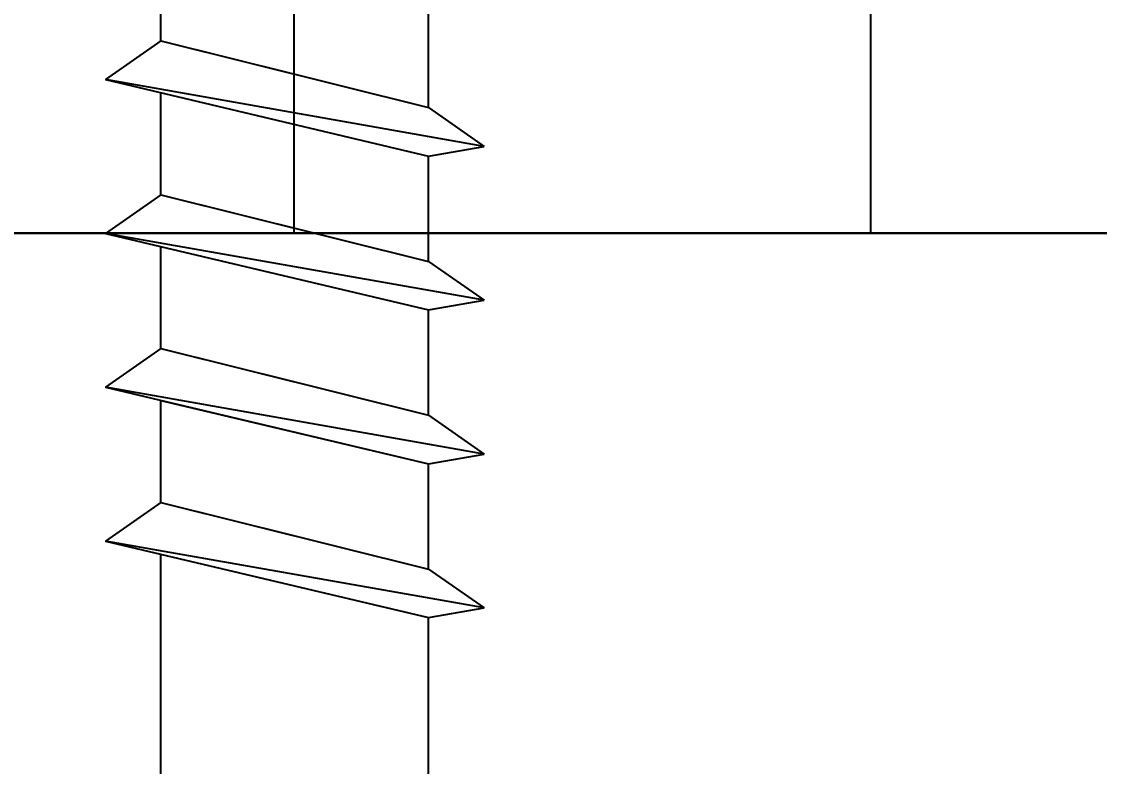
# Model space of a CAD drawing. Header units: inches. Extents: x -2661 to 42767, y -1222 to 9099.
# Drawn here: x -675.928 to -675.227, y 3381.482 to 3381.966 of the extents above; entities that cross this region are included whole.
import ezdxf
from ezdxf import colors
from ezdxf.entities.mleader import LeaderData, LeaderLine
from ezdxf.math import Vec2, Vec3

# ---------------------------------------------------------------- set-up
doc = ezdxf.new("R2010")
doc.units = ezdxf.units.IN
doc.header["$LTSCALE"] = 12
doc.header["$MEASUREMENT"] = 0
doc.layers.get('0').update_dxf_attribs({"linetype": 'CONTINUOUS'})
for name, color, linetype in [('S-ANNO-NOTE', 4, 'CONTINUOUS'), ('S-FASTENERS', 2, 'CONTINUOUS'), ('S-SIMPSON', 2, 'CONTINUOUS'), ('S-WOOD', 3, 'CONTINUOUS')]:
    doc.layers.add(name, color=color, linetype=linetype)
doc.styles.add('Arial', font='arial.ttf', dxfattribs={"width": 0.85})

# ---------------------------------------------------------------- blocks, each defined once
blk = doc.blocks.new('*U1284')
blk.add_lwpolyline([(1.5, -5.5), (0, -5.5), (0, 0), (1.5, 0)], close=True)
blk = doc.blocks.new('*U1147')
at = {"layer": 'S-WOOD'}
h = blk.add_hatch(dxfattribs=at)
h.set_pattern_fill('ANSI33', color=1, scale=3, angle=45, style=0)
h.set_pattern_definition([(90, (3.75, -8.375), (-0.75, 1e-16), []), (90, (4.125, -8), (-0.75, 1e-16), [0.375, -0.1875])])
h.paths.add_polyline_path([(5.25, -11.875), (0, -11.875), (0, 0), (5.25, 0)])
blk.add_lwpolyline([(5.25, -11.875), (0, -11.875), (0, 0), (5.25, 0)], close=True)
at = {"color": 4}
blk.add_lwpolyline([(0, 0), (5.25, 0), (5.25, -11.875), (0, -11.875)], close=True, dxfattribs=at)
blk = doc.blocks.new('SDS.25X6-f')
at = {"layer": 'S-SIMPSON'}
for p, q in [((0.087, -0.53156), (0.087, -2.75)), ((0.087, -0.53156), (0.087, -2.75)), ((-0.087, -0.536), (-0.087, -2.7912)), ((-0.087, -0.57493), (-0.087, -2.7912)), ((0.087, -2.68156), (0.087, -2.75)), ((0.087, -2.68156), (0.087, -2.75)), ((0.087, -2.68156), (0.087, -2.75)), ((0.087, -2.68156), (0.087, -2.75)), ((0.087, -2.68156), (0.087, -2.75)), ((0.087, -2.68156), (0.087, -2.75)), ((-0.087, -2.72493), (-0.087, -2.7912)), ((-0.087, -2.72493), (-0.087, -2.7912)), ((-0.087, -2.72493), (-0.087, -2.7912)), ((-0.087, -2.72493), (-0.087, -2.7912)), ((-0.087, -2.72493), (-0.087, -2.7912)), ((-0.087, -2.72493), (-0.087, -2.7912)), ((-0.087, -2.72493), (-0.087, -2.7912)), ((-0.087, -2.72493), (-0.087, -2.7912))]:
    blk.add_line(p, q, dxfattribs=at)
at = {"layer": 'S-SIMPSON', "color": 1}
for p, q in [((-0.123, -2.79972), (0.087, -2.75)), ((-0.123, -2.79972), (0.087, -2.75)), ((-0.123, -2.79972), (0.087, -2.75)), ((-0.123, -2.79972), (0.087, -2.75)), ((0.087, -2.75), (0.123, -2.75635)), ((0.087, -2.75), (0.123, -2.75635)), ((0.087, -2.75), (0.123, -2.75635)), ((0.087, -2.75), (0.123, -2.75635)), ((0.123, -2.75635), (-0.123, -2.79972)), ((0.123, -2.75635), (-0.123, -2.79972)), ((0.123, -2.75635), (-0.123, -2.79972)), ((0.123, -2.75635), (-0.123, -2.79972)), ((0.087, -2.78156), (0.123, -2.75635)), ((0.087, -2.78156), (0.123, -2.75635)), ((0.087, -2.78156), (0.123, -2.75635)), ((0.087, -2.78156), (0.123, -2.75635)), ((-0.087, -2.82493), (0.087, -2.78156)), ((-0.087, -2.82493), (0.087, -2.78156)), ((-0.087, -2.82493), (0.087, -2.78156)), ((-0.087, -2.82493), (0.087, -2.78156)), ((0.087, -2.78156), (0.087, -2.85)), ((0.087, -2.78156), (0.087, -2.85)), ((0.087, -2.78156), (0.087, -2.85)), ((0.087, -2.78156), (0.087, -2.85)), ((0.087, -2.78156), (0.087, -2.85)), ((0.087, -2.78156), (0.087, -2.85)), ((0.087, -2.78156), (0.087, -2.85)), ((0.087, -2.78156), (0.087, -2.85)), ((0.087, -2.78156), (0.087, -2.85)), ((0.087, -2.78156), (0.087, -2.85)), ((0.087, -2.78156), (0.087, -2.85)), ((0.087, -2.78156), (0.087, -2.85)), ((0.087, -2.78156), (0.087, -2.85)), ((0.087, -2.78156), (0.087, -2.85)), ((-0.087, -2.82493), (-0.123, -2.79972)), ((-0.087, -2.82493), (-0.123, -2.79972)), ((-0.087, -2.82493), (-0.123, -2.79972)), ((-0.087, -2.82493), (-0.123, -2.79972)), ((-0.087, -2.82493), (-0.123, -2.79972)), ((-0.087, -2.82493), (0, -2.80324)), ((-0.087, -2.82493), (-0.087, -2.8912)), ((-0.087, -2.82493), (-0.087, -2.8912)), ((-0.087, -2.82493), (-0.087, -2.8912)), ((-0.087, -2.82493), (-0.087, -2.8912)), ((-0.087, -2.82493), (-0.087, -2.8912)), ((-0.087, -2.82493), (-0.087, -2.8912)), ((-0.087, -2.82493), (-0.087, -2.8912)), ((-0.087, -2.82493), (-0.087, -2.8912)), ((-0.087, -2.82493), (-0.087, -2.8912)), ((-0.087, -2.82493), (-0.087, -2.8912)), ((-0.087, -2.82493), (-0.087, -2.8912)), ((-0.087, -2.82493), (-0.087, -2.8912)), ((-0.087, -2.82493), (-0.087, -2.8912)), ((-0.087, -2.82493), (-0.087, -2.8912)), ((-0.087, -2.82493), (-0.087, -2.8912)), ((-0.087, -2.82493), (-0.087, -2.8912)), ((-0.123, -2.89972), (0.087, -2.85)), ((-0.123, -2.89972), (0.087, -2.85)), ((-0.123, -2.89972), (0.087, -2.85)), ((-0.123, -2.89972), (0.087, -2.85)), ((-0.123, -2.89972), (0.087, -2.85)), ((-0.123, -2.89972), (0.087, -2.85)), ((-0.123, -2.89972), (0.087, -2.85)), ((-0.123, -2.89972), (0.087, -2.85)), ((-0.087, -2.8912), (0.087, -2.85)), ((0.087, -2.85), (0.123, -2.85635)), ((0.087, -2.85), (0.123, -2.85635)), ((0.087, -2.85), (0.123, -2.85635)), ((0.087, -2.85), (0.123, -2.85635)), ((0.087, -2.85), (0.123, -2.85635)), ((0.087, -2.85), (0.123, -2.85635)), ((0.087, -2.85), (0.123, -2.85635)), ((0.087, -2.85), (0.123, -2.85635)), ((0.087, -2.85), (0.123, -2.85635)), ((0.123, -2.85635), (-0.123, -2.89972)), ((0.123, -2.85635), (-0.123, -2.89972)), ((0.123, -2.85635), (-0.123, -2.89972)), ((0.123, -2.85635), (-0.123, -2.89972)), ((0.123, -2.85635), (-0.123, -2.89972)), ((0.123, -2.85635), (-0.123, -2.89972)), ((0.123, -2.85635), (-0.123, -2.89972)), ((0.123, -2.85635), (-0.123, -2.89972)), ((0.123, -2.85635), (-0.123, -2.89972)), ((0.087, -2.88156), (0.123, -2.85635)), ((0.087, -2.88156), (0.123, -2.85635)), ((0.087, -2.88156), (0.123, -2.85635)), ((0.087, -2.88156), (0.123, -2.85635)), ((0.087, -2.88156), (0.123, -2.85635)), ((0.087, -2.88156), (0.123, -2.85635)), ((0.087, -2.88156), (0.123, -2.85635)), ((0.087, -2.88156), (0.123, -2.85635)), ((0.087, -2.88156), (0.123, -2.85635)), ((-0.087, -2.92493), (0.087, -2.88156)), ((-0.087, -2.92493), (0.087, -2.88156)), ((-0.087, -2.92493), (0.087, -2.88156)), ((-0.087, -2.92493), (0.087, -2.88156)), ((-0.087, -2.92493), (0.087, -2.88156)), ((-0.087, -2.92493), (0.087, -2.88156)), ((-0.087, -2.92493), (0.087, -2.88156)), ((-0.087, -2.92493), (0.087, -2.88156)), ((-0.087, -2.92493), (0.087, -2.88156)), ((0.087, -2.88156), (0.087, -2.95)), ((0.087, -2.88156), (0.087, -2.95)), ((0.087, -2.88156), (0.087, -2.95)), ((0.087, -2.88156), (0.087, -2.95)), ((0.087, -2.88156), (0.087, -2.95)), ((0.087, -2.88156), (0.087, -2.95)), ((0.087, -2.88156), (0.087, -2.95)), ((0.087, -2.88156), (0.087, -2.95)), ((0.087, -2.88156), (0.087, -2.95)), ((0.087, -2.88156), (0.087, -2.95)), ((0.087, -2.88156), (0.087, -2.95)), ((0.087, -2.88156), (0.087, -2.95)), ((0.087, -2.88156), (0.087, -2.95)), ((0.087, -2.88156), (0.087, -2.95)), ((0.087, -2.88156), (0.087, -2.95)), ((0.087, -2.88156), (0.087, -2.95)), ((0.087, -2.88156), (0.087, -2.95)), ((0.087, -2.88156), (0.087, -2.95)), ((0.087, -2.88156), (0.087, -2.95)), ((0.087, -2.88156), (0.087, -2.95)), ((0.087, -2.88156), (0.087, -2.95)), ((-0.087, -2.92493), (-0.123, -2.89972)), ((-0.087, -2.92493), (-0.123, -2.89972)), ((-0.087, -2.92493), (-0.123, -2.89972)), ((-0.087, -2.92493), (-0.123, -2.89972)), ((-0.087, -2.92493), (-0.123, -2.89972)), ((-0.087, -2.92493), (-0.123, -2.89972)), ((-0.087, -2.92493), (-0.123, -2.89972)), ((-0.087, -2.92493), (-0.123, -2.89972)), ((-0.087, -2.92493), (-0.123, -2.89972)), ((-0.087, -2.92493), (-0.123, -2.89972)), ((-0.087, -2.92493), (-0.123, -2.89972)), ((-0.087, -2.92493), (-0.123, -2.89972)), ((-0.087, -2.92493), (-0.123, -2.89972)), ((-0.087, -2.92493), (0.01301, -2.9)), ((-0.087, -2.92493), (0.01301, -2.9)), ((-0.087, -2.92493), (0.01301, -2.9)), ((-0.087, -2.92493), (0, -2.90324)), ((-0.087, -2.92493), (-0.087, -2.9912)), ((-0.087, -2.92493), (-0.087, -2.9912)), ((-0.087, -2.92493), (-0.087, -2.9912)), ((-0.087, -2.92493), (-0.087, -2.9912)), ((-0.087, -2.92493), (-0.087, -2.9912)), ((-0.087, -2.92493), (-0.087, -2.9912)), ((-0.087, -2.92493), (-0.087, -2.9912)), ((-0.087, -2.92493), (-0.087, -2.9912)), ((-0.087, -2.92493), (-0.087, -2.9912)), ((-0.087, -2.92493), (-0.087, -2.9912)), ((-0.087, -2.92493), (-0.087, -2.9912)), ((-0.087, -2.92493), (-0.087, -2.9912)), ((-0.087, -2.92493), (-0.087, -2.9912)), ((-0.087, -2.92493), (-0.087, -2.9912)), ((-0.087, -2.92493), (-0.087, -2.9912)), ((-0.087, -2.92493), (-0.087, -2.9912)), ((-0.087, -2.92493), (-0.087, -2.9912)), ((-0.087, -2.92493), (-0.087, -2.9912)), ((-0.087, -2.92493), (-0.087, -2.9912)), ((-0.087, -2.92493), (-0.087, -2.9912)), ((-0.087, -2.92493), (-0.087, -2.9912)), ((-0.123, -2.99972), (0.087, -2.95)), ((-0.123, -2.99972), (0.087, -2.95)), ((-0.123, -2.99972), (0.087, -2.95)), ((-0.123, -2.99972), (0.087, -2.95)), ((-0.123, -2.99972), (0.087, -2.95)), ((-0.123, -2.99972), (0.087, -2.95)), ((-0.123, -2.99972), (0.087, -2.95)), ((-0.123, -2.99972), (0.087, -2.95)), ((-0.123, -2.99972), (0.087, -2.95)), ((-0.123, -2.99972), (0.087, -2.95)), ((-0.123, -2.99972), (0.087, -2.95)), ((-0.123, -2.99972), (0.087, -2.95)), ((0.123, -2.95635), (-0.123, -2.99972)), ((0.123, -2.95635), (-0.123, -2.99972)), ((0.123, -2.95635), (-0.123, -2.99972)), ((0.123, -2.95635), (-0.123, -2.99972)), ((0.123, -2.95635), (-0.123, -2.99972)), ((0.123, -2.95635), (-0.123, -2.99972)), ((0.123, -2.95635), (-0.123, -2.99972)), ((0.123, -2.95635), (-0.123, -2.99972)), ((0.123, -2.95635), (-0.123, -2.99972)), ((0.123, -2.95635), (-0.123, -2.99972)), ((0.123, -2.95635), (-0.123, -2.99972)), ((0.123, -2.95635), (-0.123, -2.99972)), ((0.087, -2.95), (0.123, -2.95635)), ((0.087, -2.95), (0.123, -2.95635)), ((0.087, -2.95), (0.123, -2.95635)), ((0.087, -2.95), (0.123, -2.95635)), ((0.087, -2.95), (0.123, -2.95635)), ((0.087, -2.95), (0.123, -2.95635)), ((0.087, -2.95), (0.123, -2.95635)), ((0.087, -2.95), (0.123, -2.95635)), ((0.087, -2.95), (0.123, -2.95635)), ((0.087, -2.95), (0.123, -2.95635)), ((0.087, -2.95), (0.123, -2.95635)), ((0.087, -2.95), (0.123, -2.95635)), ((0.087, -2.98156), (0.123, -2.95635)), ((0.087, -2.98156), (0.123, -2.95635)), ((0.087, -2.98156), (0.123, -2.95635)), ((0.087, -2.98156), (0.123, -2.95635)), ((0.087, -2.98156), (0.123, -2.95635)), ((0.087, -2.98156), (0.123, -2.95635)), ((0.087, -2.98156), (0.123, -2.95635)), ((0.087, -2.98156), (0.123, -2.95635)), ((0.087, -2.98156), (0.123, -2.95635)), ((0.087, -2.98156), (0.123, -2.95635)), ((0.087, -2.98156), (0.123, -2.95635)), ((0.087, -2.98156), (0.123, -2.95635)), ((-0.087, -3.02493), (0.087, -2.98156)), ((-0.087, -3.02493), (0.087, -2.98156)), ((-0.087, -3.02493), (0.087, -2.98156)), ((-0.087, -3.02493), (0.087, -2.98156)), ((-0.087, -3.02493), (0.087, -2.98156)), ((-0.087, -3.02493), (0.087, -2.98156)), ((-0.087, -3.02493), (0.087, -2.98156)), ((-0.087, -3.02493), (0.087, -2.98156)), ((-0.087, -3.02493), (0.087, -2.98156)), ((-0.087, -3.02493), (0.087, -2.98156)), ((-0.087, -3.02493), (0.087, -2.98156)), ((-0.087, -3.02493), (0.087, -2.98156)), ((0.087, -2.98156), (0.087, -3.05)), ((0.087, -2.98156), (0.087, -3.05)), ((0.087, -2.98156), (0.087, -3.05)), ((0.087, -2.98156), (0.087, -3.05)), ((0.087, -2.98156), (0.087, -3.05)), ((0.087, -2.98156), (0.087, -3.05)), ((0.087, -2.98156), (0.087, -3.05)), ((0.087, -2.98156), (0.087, -3.05)), ((0.087, -2.98156), (0.087, -3.05)), ((0.087, -2.98156), (0.087, -3.05)), ((0.087, -2.98156), (0.087, -3.05)), ((0.087, -2.98156), (0.087, -3.05)), ((0.087, -2.98156), (0.087, -3.05)), ((0.087, -2.98156), (0.087, -3.05)), ((0.087, -2.98156), (0.087, -3.05)), ((0.087, -2.98156), (0.087, -3.05)), ((0.087, -2.98156), (0.087, -3.05)), ((0.087, -2.98156), (0.087, -3.05)), ((0.087, -2.98156), (0.087, -3.05)), ((0.087, -2.98156), (0.087, -3.05)), ((0.087, -2.98156), (0.087, -3.05)), ((0.087, -2.98156), (0.087, -3.05)), ((0.087, -2.98156), (0.087, -3.05)), ((0.087, -2.98156), (0.087, -3.05)), ((0.087, -2.98156), (0.087, -3.05)), ((-0.087, -3.02493), (-0.123, -2.99972)), ((-0.087, -3.02493), (-0.123, -2.99972)), ((-0.087, -3.02493), (-0.123, -2.99972)), ((-0.087, -3.02493), (-0.123, -2.99972)), ((-0.087, -3.02493), (-0.123, -2.99972)), ((-0.087, -3.02493), (-0.123, -2.99972)), ((-0.087, -3.02493), (-0.123, -2.99972)), ((-0.087, -3.02493), (-0.123, -2.99972)), ((-0.087, -3.02493), (-0.123, -2.99972)), ((-0.087, -3.02493), (-0.123, -2.99972)), ((-0.087, -3.02493), (-0.123, -2.99972)), ((-0.087, -3.02493), (-0.123, -2.99972)), ((-0.087, -3.02493), (-0.123, -2.99972)), ((-0.087, -3.02493), (-0.123, -2.99972)), ((-0.087, -3.02493), (-0.123, -2.99972)), ((-0.087, -3.02493), (0.01301, -3)), ((-0.087, -3.02493), (0.01301, -3)), ((-0.087, -3.02493), (0.01301, -3)), ((-0.087, -3.02493), (-0.087, -3.0912)), ((-0.087, -3.02493), (-0.087, -3.0912)), ((-0.087, -3.02493), (-0.087, -3.0912)), ((-0.087, -3.02493), (-0.087, -3.0912)), ((-0.087, -3.02493), (-0.087, -3.0912)), ((-0.087, -3.02493), (-0.087, -3.0912)), ((-0.087, -3.02493), (-0.087, -3.0912)), ((-0.087, -3.02493), (-0.087, -3.0912)), ((-0.087, -3.02493), (-0.087, -3.0912)), ((-0.087, -3.02493), (-0.087, -3.0912)), ((-0.087, -3.02493), (-0.087, -3.0912)), ((-0.087, -3.02493), (-0.087, -3.0912)), ((-0.087, -3.02493), (-0.087, -3.0912)), ((-0.087, -3.02493), (-0.087, -3.0912)), ((-0.087, -3.02493), (-0.087, -3.0912)), ((-0.087, -3.02493), (-0.087, -3.0912)), ((-0.087, -3.02493), (-0.087, -3.0912)), ((-0.087, -3.02493), (-0.087, -3.0912)), ((-0.087, -3.02493), (-0.087, -3.0912)), ((-0.087, -3.02493), (-0.087, -3.0912)), ((-0.087, -3.02493), (-0.087, -3.0912)), ((-0.087, -3.02493), (-0.087, -3.0912)), ((-0.087, -3.02493), (-0.087, -3.0912)), ((-0.087, -3.02493), (-0.087, -3.0912)), ((-0.087, -3.02493), (-0.087, -3.0912)), ((-0.123, -3.09972), (0.087, -3.05)), ((-0.123, -3.09972), (0.087, -3.05)), ((-0.123, -3.09972), (0.087, -3.05)), ((-0.123, -3.09972), (0.087, -3.05)), ((-0.123, -3.09972), (0.087, -3.05)), ((-0.123, -3.09972), (0.087, -3.05)), ((-0.123, -3.09972), (0.087, -3.05)), ((-0.123, -3.09972), (0.087, -3.05)), ((-0.123, -3.09972), (0.087, -3.05)), ((-0.123, -3.09972), (0.087, -3.05)), ((-0.123, -3.09972), (0.087, -3.05)), ((-0.123, -3.09972), (0.087, -3.05)), ((-0.123, -3.09972), (0.087, -3.05)), ((-0.123, -3.09972), (0.087, -3.05)), ((-0.123, -3.09972), (0.087, -3.05)), ((-0.123, -3.09972), (0.087, -3.05)), ((-0.123, -3.09972), (0.087, -3.05)), ((-0.123, -3.09972), (0.087, -3.05)), ((-0.123, -3.09972), (0.087, -3.05)), ((0.087, -3.05), (0.123, -3.05635)), ((0.087, -3.05), (0.123, -3.05635)), ((0.087, -3.05), (0.123, -3.05635)), ((0.087, -3.05), (0.123, -3.05635)), ((0.087, -3.05), (0.123, -3.05635)), ((0.087, -3.05), (0.123, -3.05635)), ((0.087, -3.05), (0.123, -3.05635)), ((0.087, -3.05), (0.123, -3.05635)), ((0.087, -3.05), (0.123, -3.05635)), ((0.087, -3.05), (0.123, -3.05635)), ((0.087, -3.05), (0.123, -3.05635)), ((0.087, -3.05), (0.123, -3.05635)), ((0.087, -3.05), (0.123, -3.05635)), ((0.087, -3.05), (0.123, -3.05635)), ((0.087, -3.05), (0.123, -3.05635)), ((0.087, -3.05), (0.123, -3.05635)), ((0.087, -3.05), (0.123, -3.05635)), ((0.087, -3.05), (0.123, -3.05635)), ((0.087, -3.05), (0.123, -3.05635)), ((0.123, -3.05635), (-0.123, -3.09972)), ((0.123, -3.05635), (-0.123, -3.09972)), ((0.123, -3.05635), (-0.123, -3.09972)), ((0.123, -3.05635), (-0.123, -3.09972)), ((0.123, -3.05635), (-0.123, -3.09972)), ((0.123, -3.05635), (-0.123, -3.09972)), ((0.123, -3.05635), (-0.123, -3.09972)), ((0.123, -3.05635), (-0.123, -3.09972)), ((0.123, -3.05635), (-0.123, -3.09972)), ((0.123, -3.05635), (-0.123, -3.09972)), ((0.123, -3.05635), (-0.123, -3.09972)), ((0.123, -3.05635), (-0.123, -3.09972)), ((0.123, -3.05635), (-0.123, -3.09972)), ((0.123, -3.05635), (-0.123, -3.09972)), ((0.123, -3.05635), (-0.123, -3.09972)), ((0.123, -3.05635), (-0.123, -3.09972)), ((0.123, -3.05635), (-0.123, -3.09972)), ((0.123, -3.05635), (-0.123, -3.09972)), ((0.123, -3.05635), (-0.123, -3.09972)), ((0.087, -3.08156), (0.123, -3.05635)), ((0.087, -3.08156), (0.123, -3.05635)), ((0.087, -3.08156), (0.123, -3.05635)), ((0.087, -3.08156), (0.123, -3.05635)), ((0.087, -3.08156), (0.123, -3.05635)), ((0.087, -3.08156), (0.123, -3.05635)), ((0.087, -3.08156), (0.123, -3.05635)), ((0.087, -3.08156), (0.123, -3.05635)), ((0.087, -3.08156), (0.123, -3.05635)), ((0.087, -3.08156), (0.123, -3.05635)), ((0.087, -3.08156), (0.123, -3.05635)), ((0.087, -3.08156), (0.123, -3.05635)), ((0.087, -3.08156), (0.123, -3.05635)), ((0.087, -3.08156), (0.123, -3.05635)), ((0.087, -3.08156), (0.123, -3.05635)), ((0.087, -3.08156), (0.123, -3.05635)), ((0.087, -3.08156), (0.123, -3.05635)), ((0.087, -3.08156), (0.123, -3.05635)), ((0.087, -3.08156), (0.123, -3.05635)), ((-0.087, -3.12493), (0.087, -3.08156)), ((-0.087, -3.12493), (0.087, -3.08156)), ((-0.087, -3.12493), (0.087, -3.08156)), ((-0.087, -3.12493), (0.087, -3.08156)), ((-0.087, -3.12493), (0.087, -3.08156)), ((-0.087, -3.12493), (0.087, -3.08156)), ((-0.087, -3.12493), (0.087, -3.08156)), ((-0.087, -3.12493), (0.087, -3.08156)), ((-0.087, -3.12493), (0.087, -3.08156)), ((-0.087, -3.12493), (0.087, -3.08156)), ((-0.087, -3.12493), (0.087, -3.08156)), ((-0.087, -3.12493), (0.087, -3.08156)), ((-0.087, -3.12493), (0.087, -3.08156)), ((-0.087, -3.12493), (0.087, -3.08156)), ((-0.087, -3.12493), (0.087, -3.08156)), ((-0.087, -3.12493), (0.087, -3.08156)), ((-0.087, -3.12493), (0.087, -3.08156)), ((-0.087, -3.12493), (0.087, -3.08156)), ((-0.087, -3.12493), (0.087, -3.08156)), ((0.087, -3.08156), (0.087, -3.15)), ((0.087, -3.08156), (0.087, -3.15)), ((0.087, -3.08156), (0.087, -3.15)), ((0.087, -3.08156), (0.087, -3.15)), ((0.087, -3.08156), (0.087, -3.15)), ((0.087, -3.08156), (0.087, -3.15)), ((0.087, -3.08156), (0.087, -3.15)), ((0.087, -3.08156), (0.087, -3.15)), ((0.087, -3.08156), (0.087, -3.15)), ((0.087, -3.08156), (0.087, -3.15)), ((0.087, -3.08156), (0.087, -3.15)), ((0.087, -3.08156), (0.087, -3.15)), ((-0.087, -3.12493), (-0.123, -3.09972)), ((-0.087, -3.12493), (-0.123, -3.09972)), ((-0.087, -3.12493), (-0.123, -3.09972)), ((-0.087, -3.12493), (-0.123, -3.09972)), ((-0.087, -3.12493), (-0.123, -3.09972)), ((-0.087, -3.12493), (-0.123, -3.09972)), ((-0.087, -3.12493), (-0.123, -3.09972)), ((-0.087, -3.12493), (-0.123, -3.09972)), ((-0.087, -3.12493), (-0.123, -3.09972)), ((-0.087, -3.12493), (-0.123, -3.09972)), ((-0.087, -3.12493), (-0.123, -3.09972)), ((-0.087, -3.12493), (-0.123, -3.09972)), ((-0.087, -3.12493), (-0.123, -3.09972)), ((-0.087, -3.12493), (-0.123, -3.09972)), ((-0.087, -3.12493), (-0.123, -3.09972)), ((-0.087, -3.12493), (-0.123, -3.09972)), ((-0.087, -3.12493), (-0.123, -3.09972)), ((-0.087, -3.12493), (-0.123, -3.09972)), ((-0.087, -3.12493), (-0.123, -3.09972)), ((-0.087, -3.12493), (-0.123, -3.09972)), ((-0.087, -3.12493), (-0.123, -3.09972)), ((-0.087, -3.12493), (-0.123, -3.09972)), ((-0.087, -3.12493), (-0.123, -3.09972)), ((-0.087, -3.12493), (0, -3.10324)), ((-0.087, -3.12493), (0, -3.10324)), ((-0.087, -3.12493), (0, -3.10324)), ((-0.087, -3.12493), (0, -3.10324)), ((-0.087, -3.12493), (-0.087, -3.1912)), ((-0.087, -3.12493), (-0.087, -3.1912)), ((-0.087, -3.12493), (-0.087, -3.1912)), ((-0.087, -3.12493), (-0.087, -3.1912)), ((-0.087, -3.12493), (-0.087, -3.1912)), ((-0.087, -3.12493), (-0.087, -3.1912)), ((-0.087, -3.12493), (-0.087, -3.1912)), ((-0.087, -3.12493), (-0.087, -3.1912)), ((-0.087, -3.12493), (-0.087, -3.1912)), ((-0.087, -3.12493), (-0.087, -3.1912)), ((-0.087, -3.12493), (-0.087, -3.1912)), ((-0.087, -3.12493), (-0.087, -3.1912)), ((-0.087, -3.12493), (-0.087, -3.1912)), ((-0.087, -3.12493), (-0.087, -3.1912))]:
    blk.add_line(p, q, dxfattribs=at)
blk = doc.blocks.new('*U1812')
at = {"layer": 'S-FASTENERS'}
blk.add_blockref('SDS.25X6-f', (0, 0), dxfattribs=at)

msp = doc.modelspace()

# ---------------------------------------------------------------- block references
at = {"layer": 'S-FASTENERS', "xscale": -1, "rotation": 180}
msp.add_blockref('*U1812', (-675.75001, 3378.82855), dxfattribs=at)
at = {"layer": 'S-WOOD', "xscale": -1}
msp.add_blockref('*U1147', (-673.12501, 3393.70355), dxfattribs=at)
at = {"layer": 'S-WOOD', "xscale": -1, "rotation": 89.99999999999993}
msp.add_blockref('*U1284', (-678.50001, 3381.82855), dxfattribs=at)

# ---------------------------------------------------------------- leaders
at = {"layer": 'S-ANNO-NOTE'}
ml = msp.add_multileader_mtext('Standard', dxfattribs=at)
ml.set_content('\\A1;2x6 BLOCKING w/ ROOF E.N. PER PLAN, TYP.', color=256, style='Arial')
ml.set_leader_properties(color=2)
ml.build(insert=Vec2(0, 0))
ml.multileader.update_dxf_attribs({"dogleg_length": 0.36, "arrow_head_size": 1.3125, "scale": 12})
ctx = ml.context
ctx.base_point, ctx.scale, ctx.char_height, ctx.arrow_head_size, ctx.landing_gap_size, ctx.plane_origin = Vec3(-849.07767, 3376.8066), 12, 1.125, 1.3125, 0.75, Vec3(-831.79862, 3068.39983)
notes = []
notes.append((ctx, [(1, (1, 1, 0), (-850.57767, 3376.8066), (1, 0), 1.5, [(0, [(-857.41754, 3388.20328)], 0, [])])]))
ctx.mtext.insert, ctx.mtext.width, ctx.mtext.defined_height, ctx.mtext.flow_direction = Vec3(-848.32767, 3377.48038), 16.4747217, 2.68987, 5
ml = msp.add_multileader_mtext('Standard', dxfattribs=at)
ml.set_content('\\A1;1{\\H0.7x;\\S3#4;}"x FULL DEPTH LSL BLOCKING @48"O.C., w/ (3) 10d NAILS PER BLOCK, TYP.', color=4, style='Arial')
ml.set_leader_properties(color=2)
ml.build(insert=Vec2(0, 0))
ml.multileader.update_dxf_attribs({"dogleg_length": 0.36, "arrow_head_size": 1.3125, "scale": 12})
ctx = ml.context
ctx.base_point, ctx.scale, ctx.char_height, ctx.arrow_head_size, ctx.landing_gap_size, ctx.plane_origin = Vec3(-615.98204, 3372.49759), 12, 1.125, 1.3125, 1.08, Vec3(-557.38046, 3668.23605)
ctx.text_align_type = 2
notes.append((ctx, [(0, (1, 1, 0), (-594.39333, 3372.49759), (-1, 0), 1.5, [(0, [(-590.04636, 3381.82855)], 0, [])])]))
ctx.mtext.insert, ctx.mtext.width, ctx.mtext.alignment, ctx.mtext.flow_direction = Vec3(-596.97333, 3373.17137), 18.6130968, 3, 5
ml = msp.add_multileader_mtext('Standard', dxfattribs=at)
ml.set_content('\\A1;JOIST PER PLAN ', color=4, style='Arial')
ml.set_leader_properties(color=2)
ml.build(insert=Vec2(0, 0))
ml.multileader.update_dxf_attribs({"dogleg_length": 0.36, "arrow_head_size": 1.3125, "scale": 12})
ctx = ml.context
ctx.base_point, ctx.scale, ctx.char_height, ctx.arrow_head_size, ctx.landing_gap_size, ctx.plane_origin = Vec3(-622.20914, 3376.8087), 12, 1.125, 1.3125, 1.08, Vec3(-684.30213, 3647.6671)
ctx.text_align_type = 2
notes.append((ctx, [(1, (1, 1, 0), (-607.93059, 3376.8087), (-1, 0), 1.5, [(0, [(-604.32216, 3381.82891)], 0, [])])]))
ctx.mtext.insert, ctx.mtext.rotation, ctx.mtext.width, ctx.mtext.alignment, ctx.mtext.flow_direction = Vec3(-610.51059, 3377.38079), 6.283185, 16.4188302, 3, 5
ml = msp.add_multileader_mtext('Standard', dxfattribs=at)
ml.set_content('\\A1;STEEL BEAM PER PLAN  AND WEB FILLER PER TYPICAL DETAILS', color=4, style='Arial')
ml.set_leader_properties(color=2)
ml.build(insert=Vec2(0, 0))
ml.multileader.update_dxf_attribs({"dogleg_length": 0.36, "arrow_head_size": 1.3125, "scale": 12})
ctx = ml.context
ctx.base_point, ctx.scale, ctx.char_height, ctx.arrow_head_size, ctx.landing_gap_size, ctx.plane_origin = Vec3(-849.07767, 3369.70369), 12, 1.125, 1.3125, 1.08, Vec3(-931.79729, 3673.87222)
notes.append((ctx, [(0, (1, 1, 0), (-850.57767, 3369.70369), (1, 0), 1.5, [(0, [(-858.31996, 3381.70328)], 0, [])])]))
ctx.mtext.insert, ctx.mtext.rotation, ctx.mtext.width, ctx.mtext.defined_height, ctx.mtext.flow_direction = Vec3(-847.99767, 3370.27578), 6.283185, 18.4617252, 3.69153, 5
for ctx, leaders in notes:
    for number, flags, end, landing, length, lines in leaders:
        leader = LeaderData()
        leader.index, (leader.has_last_leader_line, leader.has_dogleg_vector, leader.attachment_direction) = number, flags
        leader.last_leader_point, leader.dogleg_vector, leader.dogleg_length = Vec3(end), Vec3(landing), length
        for number, points, colour, breaks in lines:
            line = LeaderLine()
            line.index, line.vertices, line.color, line.breaks = number, Vec3.list(points), colors.encode_raw_color(colour), breaks
            leader.lines.append(line)
        ctx.leaders.append(leader)

doc.saveas('drawing.dxf')
